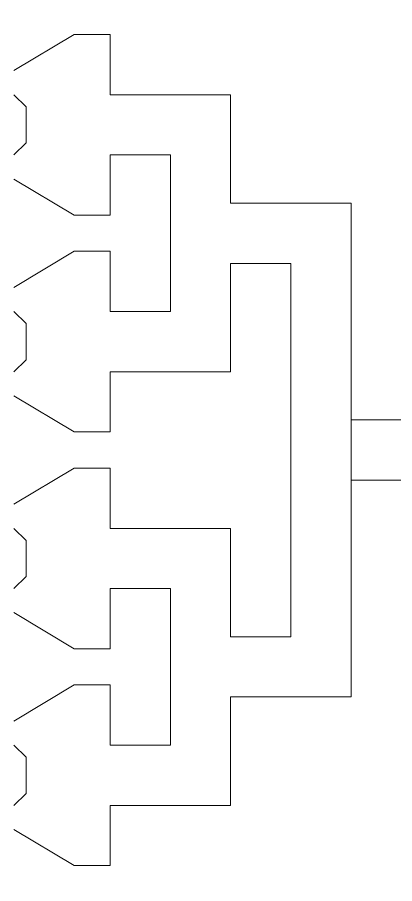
# Model space of a CAD drawing. Extents: x 1000 to 49000, y 2919 to 77300.
# Drawn here: x 33423 to 33736, y 66050 to 66769 of the extents above; entities that cross this region are included whole.
import ezdxf

# ---------------------------------------------------------------- set-up
doc = ezdxf.new("R2010")
doc.units = 13
doc.layers.add('Inner', color=4, linetype='Continuous', lineweight=0, true_color=0x00ffff)

msp = doc.modelspace()

# ---------------------------------------------------------------- linework, layer by layer
at = {"layer": 'Inner'}
for points in [[(33850, 65355), (33850, 66745), (33800, 66745), (33800, 66385), (33700, 66385), (33700, 66435), (33750, 66435), (33750, 67105), (33700, 67105), (33700, 67155), (33800, 67155), (33800, 66795), (33900, 66795), (33900, 65305)], [(33420, 66095), (33470, 66065), (33500, 66065), (33500, 66115), (33600, 66115), (33600, 66205), (33700, 66205), (33700, 66385), (33700, 66435), (33700, 66615), (33600, 66615), (33600, 66705), (33500, 66705), (33500, 66755), (33470, 66755), (33420, 66725)], [(33420, 66705), (33430, 66695), (33430, 66665), (33420, 66655)], [(33420, 66635), (33470, 66605), (33500, 66605), (33500, 66655), (33550, 66655), (33550, 66525), (33500, 66525), (33500, 66575), (33470, 66575), (33420, 66545)], [(33420, 66455), (33470, 66425), (33500, 66425), (33500, 66475), (33600, 66475), (33600, 66565), (33650, 66565), (33650, 66255), (33600, 66255), (33600, 66345), (33500, 66345), (33500, 66395), (33470, 66395), (33420, 66365)], [(33420, 66525), (33430, 66515), (33430, 66485), (33420, 66475)], [(33420, 66345), (33430, 66335), (33430, 66305), (33420, 66295)], [(33420, 66275), (33470, 66245), (33500, 66245), (33500, 66295), (33550, 66295), (33550, 66165), (33500, 66165), (33500, 66215), (33470, 66215), (33420, 66185)], [(33420, 66165), (33430, 66155), (33430, 66125), (33420, 66115)]]:
    msp.add_lwpolyline(points, dxfattribs=at)

doc.saveas('drawing.dxf')
